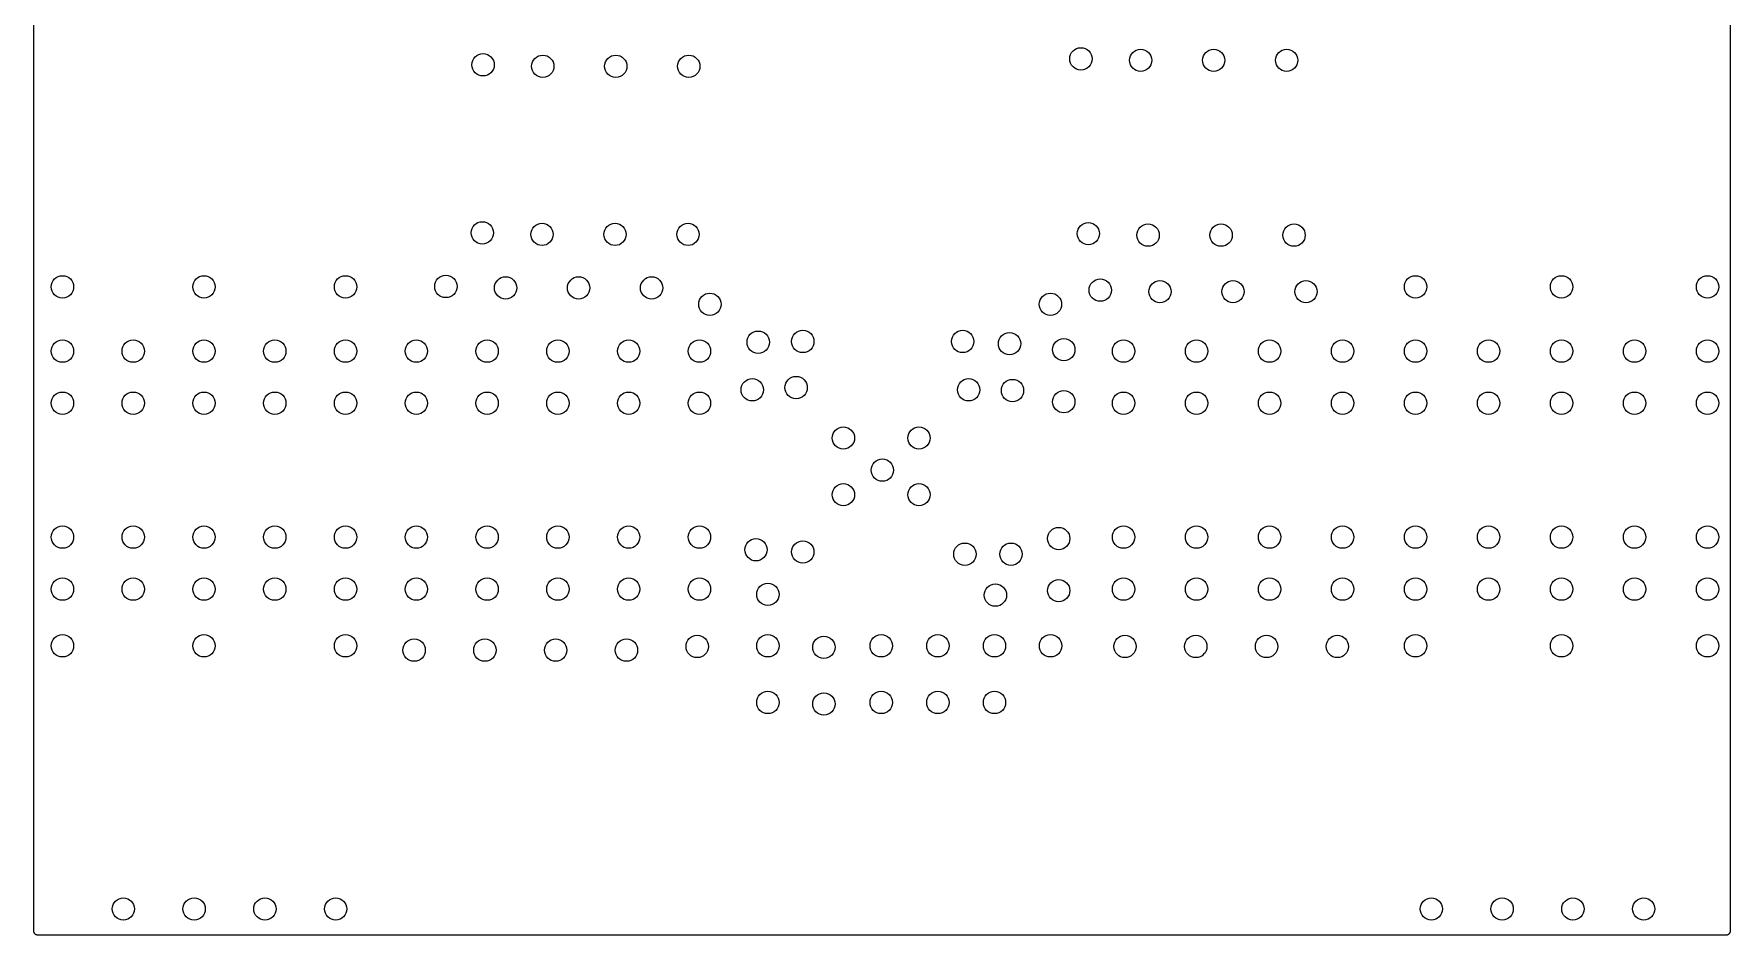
# Model space of a CAD drawing. Extents: x 5.16 to 6.06, y -3.88 to -2.24.
# Drawn here: x 5.157 to 6.055, y -3.883 to -3.406 of the extents above; entities that cross this region are included whole.
import ezdxf

# ---------------------------------------------------------------- set-up
doc = ezdxf.new("R2010")
doc.units = 0
doc.header["$MEASUREMENT"] = 0
doc.layers.add('BLACK', color=7, linetype='CONTINUOUS')

msp = doc.modelspace()

# ---------------------------------------------------------------- linework, layer by layer
at = {"layer": 'BLACK', "linetype": 'CONTINUOUS'}
for p, q in [((5.15722, -3.88087), (5.15722, -2.75146)), ((6.05525, -2.89575), (6.05525, -3.88087)), ((5.15724, -3.88106), (5.15722, -3.88087)), ((5.15726, -3.88124), (5.15724, -3.88106)), ((5.15726, -3.88125), (5.15726, -3.88124)), ((5.15726, -3.88126), (5.15726, -3.88125)), ((5.15731, -3.88144), (5.15726, -3.88126)), ((5.15736, -3.88161), (5.15731, -3.88144)), ((5.15737, -3.88162), (5.15736, -3.88161)), ((5.15746, -3.88179), (5.15737, -3.88162)), ((5.15737, -3.88162), (5.15737, -3.88162)), ((5.15754, -3.88195), (5.15746, -3.88179)), ((5.15755, -3.88196), (5.15754, -3.88195)), ((5.15767, -3.88211), (5.15755, -3.88196)), ((5.15755, -3.88196), (5.15755, -3.88196)), ((5.15778, -3.88225), (5.15767, -3.88211)), ((5.15779, -3.88226), (5.15778, -3.88225)), ((5.15794, -3.88238), (5.15779, -3.88226)), ((5.15779, -3.88226), (5.15779, -3.88226)), ((5.15808, -3.8825), (5.15794, -3.88238)), ((5.15809, -3.88251), (5.15808, -3.8825)), ((5.15808, -3.8825), (5.15808, -3.8825)), ((5.15825, -3.88259), (5.15809, -3.88251)), ((5.15841, -3.88268), (5.15825, -3.88259)), ((5.15842, -3.88269), (5.15841, -3.88268)), ((5.15843, -3.88269), (5.15842, -3.88269)), ((5.1586, -3.88274), (5.15843, -3.88269)), ((5.15878, -3.8828), (5.1586, -3.88274)), ((5.15879, -3.8828), (5.15878, -3.8828)), ((5.15898, -3.88282), (5.15879, -3.8828)), ((5.15879, -3.8828), (5.15879, -3.8828)), ((5.15916, -3.88284), (5.15898, -3.88282)), ((5.15918, -3.88284), (5.15916, -3.88284)), ((5.15919, -3.88284), (5.15918, -3.88284)), ((5.15918, -3.88284), (5.15918, -3.88284)), ((5.15918, -3.88284), (5.15918, -3.88284)), ((6.05328, -3.88284), (5.15919, -3.88284)), ((6.05347, -3.88282), (6.05328, -3.88284)), ((6.05365, -3.88281), (6.05347, -3.88282)), ((6.05366, -3.88281), (6.05365, -3.88281)), ((6.05367, -3.88281), (6.05366, -3.88281)), ((6.05385, -3.88275), (6.05367, -3.88281)), ((6.05402, -3.8827), (6.05385, -3.88275)), ((6.05403, -3.8827), (6.05402, -3.8827)), ((6.0542, -3.88261), (6.05403, -3.88269)), ((6.05403, -3.88269), (6.05403, -3.8827)), ((6.05436, -3.88252), (6.0542, -3.88261)), ((6.05437, -3.88252), (6.05436, -3.88252)), ((6.05452, -3.8824), (6.05437, -3.88251)), ((6.05437, -3.88251), (6.05437, -3.88252)), ((6.05466, -3.88228), (6.05452, -3.8824)), ((6.05467, -3.88228), (6.05466, -3.88228)), ((6.05479, -3.88213), (6.05467, -3.88227)), ((6.05467, -3.88227), (6.05467, -3.88228)), ((6.05491, -3.88199), (6.05479, -3.88213)), ((6.05492, -3.88197), (6.05491, -3.88198)), ((6.05491, -3.88198), (6.05491, -3.88199)), ((6.055, -3.88181), (6.05492, -3.88197)), ((6.05509, -3.88165), (6.055, -3.88181)), ((6.0551, -3.88164), (6.05509, -3.88165)), ((6.05515, -3.88146), (6.0551, -3.88164)), ((6.0551, -3.88164), (6.0551, -3.88164)), ((6.05521, -3.88128), (6.05515, -3.88146)), ((6.05523, -3.88108), (6.05521, -3.88127)), ((6.05521, -3.88127), (6.05521, -3.88128)), ((6.05521, -3.88128), (6.05521, -3.88128)), ((6.05525, -3.8809), (6.05523, -3.88108)), ((6.05525, -3.88087), (6.05525, -3.88089)), ((6.05525, -3.88089), (6.05525, -3.88089)), ((6.05525, -3.88089), (6.05525, -3.88089)), ((6.05525, -3.88089), (6.05525, -3.8809))]:
    msp.add_line(p, q, dxfattribs=at)
at = {"layer": 'BLACK'}
for centre in [(5.39502, -3.42217), (5.42663, -3.42296), (5.46528, -3.42296), (5.50393, -3.42296), (5.71155, -3.41902), (5.74317, -3.41981), (5.78182, -3.41981), (5.82047, -3.41981), (5.39462, -3.51115), (5.42624, -3.51194), (5.46489, -3.51194), (5.50354, -3.51194), (5.71549, -3.51154), (5.74711, -3.51233), (5.78576, -3.51233), (5.8244, -3.51233), (5.17232, -3.53973), (5.24726, -3.53973), (5.32221, -3.53973), (5.37533, -3.5395), (5.40695, -3.54028), (5.4456, -3.54028), (5.48425, -3.54028), (5.72179, -3.54146), (5.75341, -3.54225), (5.79205, -3.54225), (5.8307, -3.54225), (5.88871, -3.53973), (5.96601, -3.53973), (6.04331, -3.53973), (5.51509, -3.54894), (5.69541, -3.54894), (5.54069, -3.56902), (5.56431, -3.56863), (5.64895, -3.56863), (5.67376, -3.56981), (5.17232, -3.57375), (5.20979, -3.57375), (5.24726, -3.57375), (5.28474, -3.57375), (5.32221, -3.57375), (5.35969, -3.57375), (5.39716, -3.57375), (5.43463, -3.57375), (5.47211, -3.57375), (5.50958, -3.57375), (5.7025, -3.57296), (5.73411, -3.57375), (5.77276, -3.57375), (5.81141, -3.57375), (5.85006, -3.57375), (5.88871, -3.57375), (5.92736, -3.57375), (5.96601, -3.57375), (6.00466, -3.57375), (6.04331, -3.57375), (5.53754, -3.59422), (5.56076, -3.59304), (5.6521, -3.59422), (5.67533, -3.59461), (5.17232, -3.60131), (5.20979, -3.60131), (5.24726, -3.60131), (5.28474, -3.60131), (5.32221, -3.60131), (5.35969, -3.60131), (5.39716, -3.60131), (5.43463, -3.60131), (5.47211, -3.60131), (5.50958, -3.60131), (5.7025, -3.60052), (5.73411, -3.60131), (5.77276, -3.60131), (5.81141, -3.60131), (5.85006, -3.60131), (5.88871, -3.60131), (5.92736, -3.60131), (5.96601, -3.60131), (6.00466, -3.60131), (6.04331, -3.60131), (5.5858, -3.61973), (5.6258, -3.61973), (5.60643, -3.63674), (5.5858, -3.64973), (5.6258, -3.64973), (5.17232, -3.67217), (5.20979, -3.67217), (5.24726, -3.67217), (5.28474, -3.67217), (5.32221, -3.67217), (5.35969, -3.67217), (5.39716, -3.67217), (5.43463, -3.67217), (5.47211, -3.67217), (5.50958, -3.67217), (5.6998, -3.67296), (5.73411, -3.67217), (5.77276, -3.67217), (5.81141, -3.67217), (5.85006, -3.67217), (5.88871, -3.67217), (5.92736, -3.67217), (5.96601, -3.67217), (6.00466, -3.67217), (6.04331, -3.67217), (5.5395, -3.67887), (5.56431, -3.68005), (5.65013, -3.68123), (5.67454, -3.68123), (5.17232, -3.69973), (5.20979, -3.69973), (5.24726, -3.69973), (5.28474, -3.69973), (5.32221, -3.69973), (5.35969, -3.69973), (5.39716, -3.69973), (5.43463, -3.69973), (5.47211, -3.69973), (5.50958, -3.69973), (5.5458, -3.70249), (5.66628, -3.70288), (5.6998, -3.70052), (5.73411, -3.69973), (5.77276, -3.69973), (5.81141, -3.69973), (5.85006, -3.69973), (5.88871, -3.69973), (5.92736, -3.69973), (5.96601, -3.69973), (6.00466, -3.69973), (6.04331, -3.69973), (5.17232, -3.72973), (5.24726, -3.72973), (5.32221, -3.72973), (5.35851, -3.73202), (5.39598, -3.73202), (5.43345, -3.73202), (5.47093, -3.73202), (5.5084, -3.73005), (5.5458, -3.72973), (5.57546, -3.73052), (5.6058, -3.72973), (5.6358, -3.72973), (5.6658, -3.72973), (5.69546, -3.72973), (5.73488, -3.73005), (5.77236, -3.73005), (5.80983, -3.73005), (5.84731, -3.73005), (5.88871, -3.72973), (5.96601, -3.72973), (6.04331, -3.72973), (5.5458, -3.75973), (5.57546, -3.76052), (5.6058, -3.75973), (5.6358, -3.75973), (5.6658, -3.75973), (5.20457, -3.86902), (5.24204, -3.86902), (5.27952, -3.86902), (5.31699, -3.86902), (5.89709, -3.86902), (5.93456, -3.86902), (5.97204, -3.86902), (6.00951, -3.86902)]:
    msp.add_circle(centre, 0.00591, dxfattribs=at)

doc.saveas('drawing.dxf')
